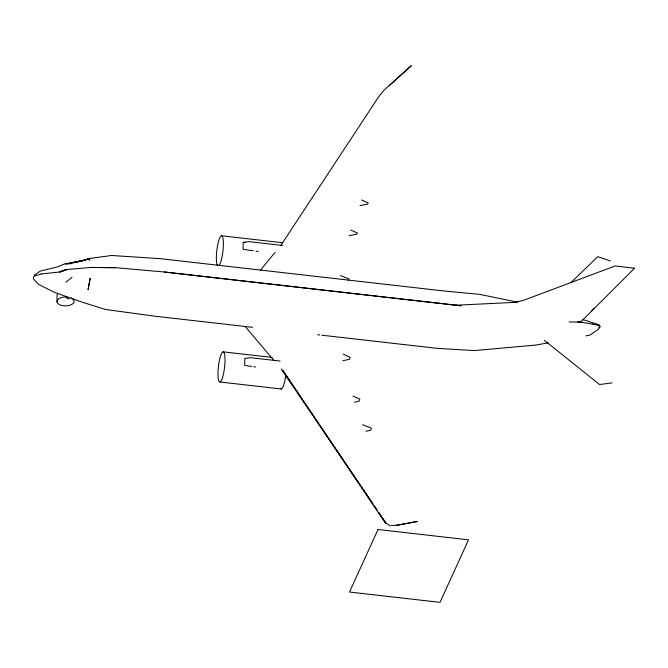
<?xml version="1.0" encoding="UTF-8"?>
<svg xmlns="http://www.w3.org/2000/svg" width="668" height="668" viewBox="0 0 668 668"><rect width="100%" height="100%" fill="white"/><g stroke="black" fill="none" stroke-linecap="round" stroke-linejoin="round"><path stroke-width="1" d="M282.539 245.448L248.93 241.616L243.194 242.409L243.069 249.298L253.089 250.809M33.4 278.447L33.433 277.203L34.469 276.051L41.307 273.93M348.27 280.226L349.03 279.024L340.513 275.558M280.977 245.206L379.057 96.209L384.234 89.955L411.346 65.648L389.444 85.496M598.979 328.848L589.894 335.136L585.836 335.887M260.478 270.106L275.024 252.437M598.854 328.005L599.956 326.902L599.605 325.658L592.984 324.122M591.472 311.188L594.236 308.432M634.6 268.177L580.509 322.16L569.153 321.943M598.854 327.98L599.956 326.902L599.605 325.692M570.898 282.698L597.768 256.646L610.41 260.988M66.04 282.138L72.035 277.228M34.177 275.274L40.339 271.041L57.314 266.966L64.429 263.96L83.968 260.361M59.794 271.726L66.625 269.371M59.794 272.168L66.633 269.814M85.788 259.927L73.037 262.716L85.788 259.927L84.51 260.203M87.09 259.485L88.911 258.883L89.913 260.453M77.922 261.681L83.617 260.403M86.18 259.794L78.123 261.639L88.911 258.883L87.658 258.741L111.606 255.477L160.52 258.683L442.734 290.847L479.808 294.379L517.625 302.203M514.318 302.437L523.428 300.366L615.128 265.956L634.6 268.21M72.745 262.741L78.256 261.58M69.213 263.459L77.722 261.672M342.926 360.67L349.381 359.351L350.124 357.246L343.252 354.14M354.483 402.178L359.083 401.234L359.835 399.13L352.954 396.024M366.064 431.244L370.673 430.301L371.416 428.196L362.741 424.689M548.311 342.793L536.137 345.039L474.155 350.583L436.521 348.279L321.776 335.202M360.002 205.552L367.517 204.191L368.268 202.988L361.538 199.966M349.239 235.62L356.754 234.259L357.514 233.057L350.775 230.034M612.113 382.881L599.555 384.526L544.453 340.413M65.79 264.186L71.843 263.501M41.307 273.964L59.21 272.051L66.474 269.546L90.94 267.425L115.364 267.659L164.437 272.01L460.92 305.76M455.81 305.218L514.318 302.395M391.314 525.407L396.132 525.39M90.94 267.467L115.364 267.701M221.475 235.771L282.756 242.751M164.437 272.01L460.92 305.794M69.238 298.846L66.959 298.588L66.934 297.001A8.567 4.459 -0.8 0 0 57.189 302.362A8.567 4.459 -0.8 0 0 70.015 305.201A8.567 4.459 -0.8 0 0 70.983 297.903M252.512 327.312L154.3 316.123L105.619 309.484L82.323 302.245L54.233 292.25L38.786 284.501L33.492 279.065M317.634 334.735L319.705 334.969M223.095 351.836L272.126 357.422M280.084 361.054L250.558 357.689L244.822 358.474L244.688 365.363L251.711 366.423M219.889 381.996L281.178 388.976M243.194 242.409L245.206 242.709M256.094 251.268L258.099 251.569M253.715 366.732L255.719 367.033M577.444 321.625L592.984 324.164M578.471 321.692L580.509 322.118M582.721 319.521L599.246 324.899M390.337 525.941L385.01 522.535L282.731 370.289L368.87 497.885M245.114 326.468L273.838 360.311M281.195 368.97L372.928 503.939L370.03 499.606M374.105 505.643L377.019 509.951L374.097 505.668M57.081 301.978L57.005 296.433A8.567 4.459 -0.8 0 1 57.69 294.145M285.804 374.673A15.172 3.098 -83.5 0 1 280.418 388.517M217.509 265.463A15.172 3.098 -83.5 0 1 218.219 242.367A15.172 3.098 -83.5 0 1 223.362 242.025A15.172 3.098 -83.5 0 1 219.137 265.355M90.163 278.397L88.093 289.595L90.163 278.397M378.004 529.515L349.506 592.032L440.02 602.352L468.51 539.827L378.004 529.515M417.558 521.432L395.598 525.482L417.558 521.432M381.094 515.988L378.764 512.54L381.086 515.997M385.745 522.885L382.255 517.717L385.745 522.885M222.578 377.428A15.172 3.098 -83.5 0 0 223.855 352.295A15.172 3.098 -83.5 0 0 218.052 371.016A15.172 3.098 -83.5 0 0 222.578 377.428"/></g></svg>
